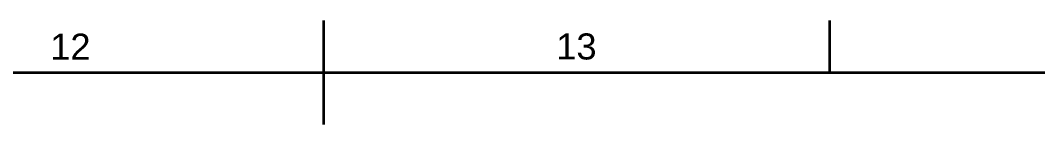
# Model space of a CAD drawing. Header units: millimetres. Extents: x 0 to 1189, y 0 to 841.
# Drawn here: x 570.3 to 668.3, y 826 to 836 of the extents above; entities that cross this region are included whole.
import ezdxf
from ezdxf.enums import TextEntityAlignment as Align

# ---------------------------------------------------------------- set-up
doc = ezdxf.new("R2010")
doc.units = ezdxf.units.MM
doc.header["$LTSCALE"] = 0.75
doc.layers.add('BORDER', color=7, linetype='Continuous', lineweight=35)
doc.styles.add('FusionTitle', font='arial.ttf')

# ---------------------------------------------------------------- blocks, each defined once
blk = doc.blocks.new('ISO_A0_SHEET')
at = {"layer": 'BORDER'}
for p, q in [((599.5, 836), (599.5, 826)), ((648.208333, 836), (648.208333, 831)), ((20, 831), (1179, 831))]:
    blk.add_line(p, q, dxfattribs=at)
at = {"layer": 'BORDER', "style": 'FusionTitle'}
for s, p in [('12', (575.145833, 833.5)), ('13', (623.854167, 833.5))]:
    blk.add_text(s, height=2.5, dxfattribs=at).set_placement(p, align=Align.MIDDLE)

msp = doc.modelspace()

# ---------------------------------------------------------------- block references
at = {"layer": 'BORDER'}
msp.add_blockref('ISO_A0_SHEET', (0, 0), dxfattribs=at)

doc.saveas('drawing.dxf')
